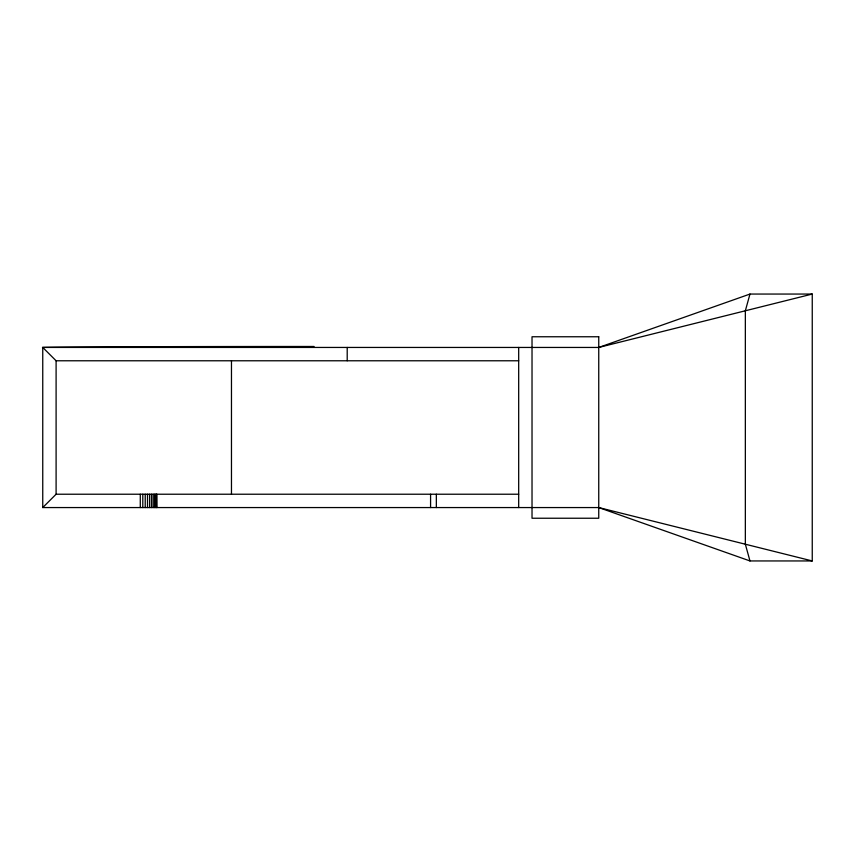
<?xml version="1.0" encoding="UTF-8"?>
<svg xmlns="http://www.w3.org/2000/svg" width="855" height="855" viewBox="0 0 855 855"><rect width="100%" height="100%" fill="white"/><g stroke="black" fill="none" stroke-linecap="round" stroke-linejoin="round"><path stroke-width="1.28" d="M140.284 494.222L140.284 507.56M749.974 294.056L745.346 310.782L745.346 544.218L749.974 560.944L812.25 560.944L812.25 294.056L749.974 294.056L598.746 347.451L42.75 347.44L42.75 507.56L598.746 507.56L812.25 560.944M42.75 507.56L56.099 494.222L518.686 494.222M598.746 347.44L812.25 294.056M42.75 347.44L56.099 360.778L518.686 360.778M598.746 507.56L749.974 560.944M518.686 347.44L518.686 507.56M436.339 494.222L436.339 507.56M430.578 494.222L430.578 507.56M347.205 347.44L347.205 360.778M231.47 360.778L231.47 494.222M156.871 494.222L156.967 507.56M156.433 494.222L156.433 507.56M155.663 494.222L155.663 507.56M154.573 494.222L154.573 507.56M153.184 494.222L153.184 507.56M151.527 494.222L151.527 507.56M149.625 494.222L149.625 507.56M147.509 494.222L147.509 507.56M145.222 494.222L145.222 507.56M142.796 494.222L142.796 507.56M56.099 360.778L56.099 494.222M42.461 347.44A272.777 1.058 0 0 1 314.074 346.478M598.746 336.763L532.024 336.763L532.024 518.237L598.746 518.237L598.746 336.763"/></g></svg>
